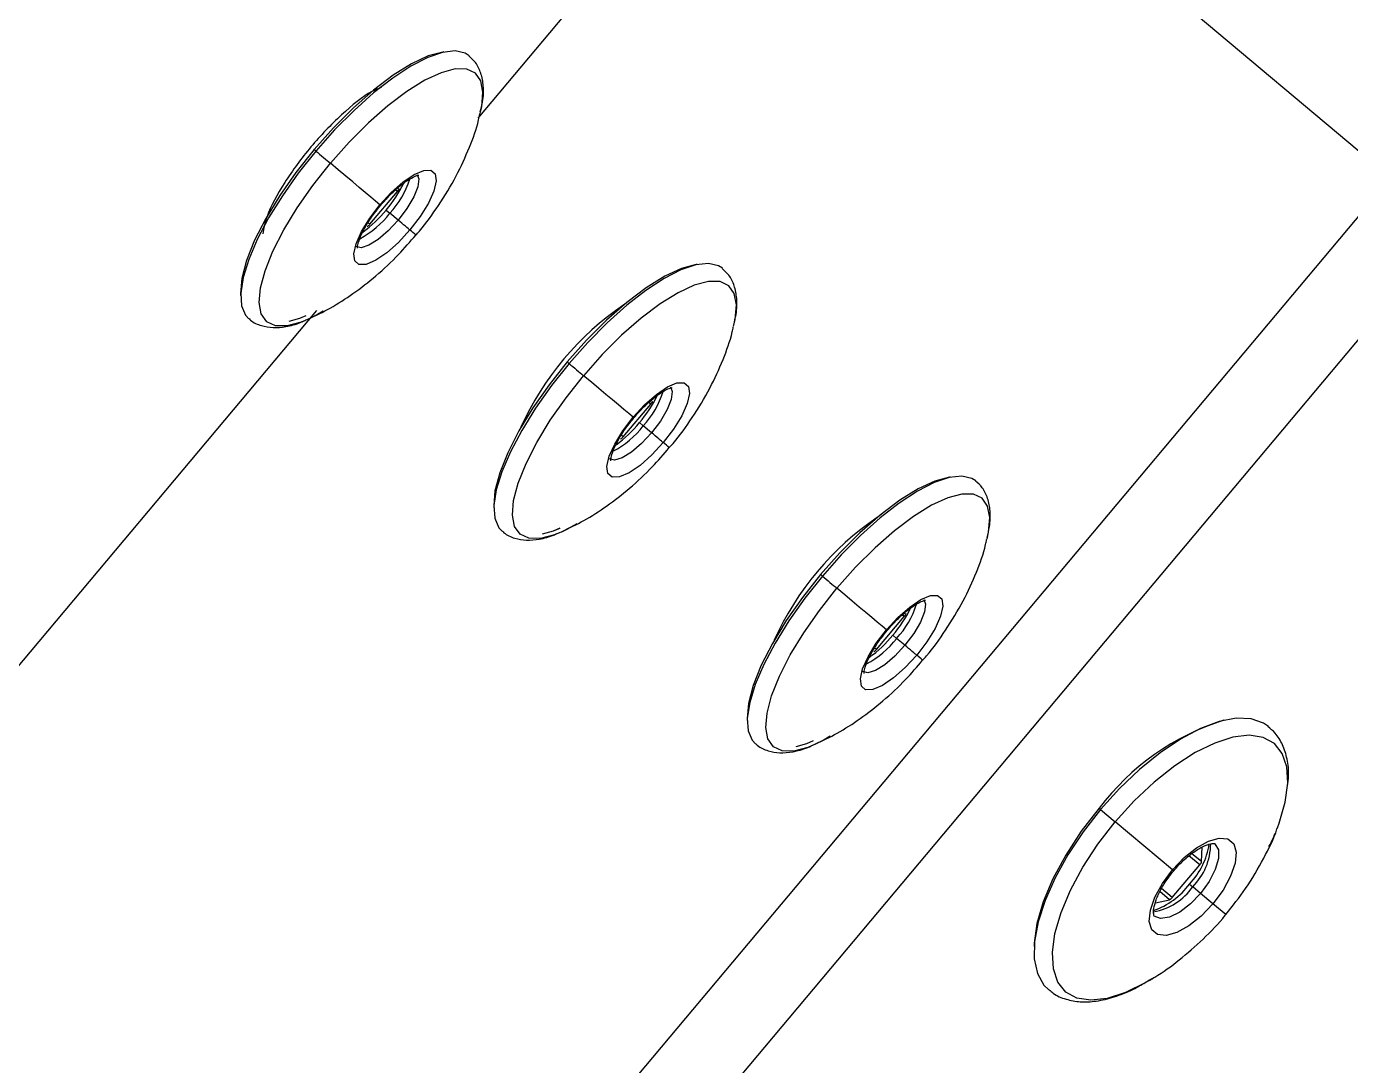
# Model space of a CAD drawing. Extents: x -50 to 28, y -10 to 124.
# Drawn here: x -43.645 to -39.695, y 64.219 to 67.32 of the extents above; entities that cross this region are included whole.
import ezdxf

# ---------------------------------------------------------------- set-up
doc = ezdxf.new("R2010")
doc.units = 0
doc.header["$MEASUREMENT"] = 0
doc.layers.add('GEOMETRY', color=2, linetype='Continuous', lineweight=25)

# ---------------------------------------------------------------- blocks, each defined once
blk = doc.blocks.new('2026 EXCURSION-ENTICE')
at = {"layer": 'GEOMETRY'}
for p, q in [((-30.8155, -11.8808), (-29.7787, -10.6451)), ((-28.0931, -12.0595), (-29.7787, -10.6451)), ((-30.9107, -15.4173), (-28.0931, -12.0595)), ((-31.1392, -12.1977), (-31.057, -12.0998)), ((-31.057, -12.0998), (-31.0627, -12.0951)), ((-31.0906, -12.1551), (-31.0793, -12.1646)), ((-31.0545, -12.1853), (-31.0793, -12.1646)), ((-31.1392, -12.1977), (-31.1447, -12.1931)), ((-27.9128, -12.2108), (-30.6788, -15.5071)), ((-33.1404, -14.6514), (-31.2972, -12.4548)), ((-30.3833, -12.8321), (-30.3011, -12.7341)), ((-30.3011, -12.7341), (-30.307, -12.7292)), ((-30.3346, -12.7895), (-30.3233, -12.7989)), ((-30.2986, -12.8197), (-30.3233, -12.7989)), ((-30.3833, -12.8321), (-30.3891, -12.8272)), ((-29.6273, -13.4664), (-29.5451, -13.3685)), ((-29.5451, -13.3685), (-29.551, -13.3635)), ((-29.5786, -13.4238), (-29.5673, -13.4333)), ((-29.6273, -13.4664), (-29.6331, -13.4616)), ((-29.5426, -13.454), (-29.5673, -13.4333)), ((-28.959, -13.9438), (-28.964, -13.9395)), ((-28.959, -13.9438), (-28.9151, -13.9805)), ((-28.7443, -14.1238), (-28.9151, -13.9805)), ((-28.6582, -14.0994), (-28.6562, -14.0565)), ((-28.6627, -14.1089), (-28.6952, -14.0818)), ((-28.6582, -14.0994), (-28.6866, -14.0757)), ((-28.7449, -14.2068), (-28.6627, -14.1089)), ((-28.7443, -14.1238), (-28.7407, -14.1269)), ((-28.7449, -14.2068), (-28.7771, -14.1796)), ((-28.6936, -14.1664), (-28.6841, -14.1744)), ((-28.6606, -14.1941), (-28.6841, -14.1744)), ((-28.7954, -14.2223), (-28.7535, -14.213)), ((-28.7535, -14.213), (-28.7819, -14.189)), ((-28.6235, -14.2252), (-28.6606, -14.1941)), ((-28.5852, -14.2574), (-28.6235, -14.2252))]:
    blk.add_line(p, q, dxfattribs=at)
at = {"layer": 'GEOMETRY', "flags": 128}
for points in [[(-30.918, -11.6836), (-30.9211, -11.684), (-30.9646, -11.6955), (-31.0147, -11.7188), (-31.0697, -11.753), (-31.1282, -11.7972), (-31.1882, -11.85), (-31.248, -11.9097), (-31.3057, -11.9746)], [(-30.8429, -11.6948), (-30.8544, -11.6874), (-30.8843, -11.6805), (-30.922, -11.6847), (-30.9665, -11.6999), (-31.0166, -11.7256), (-31.071, -11.7612), (-31.128, -11.8057), (-31.1863, -11.8578), (-31.2442, -11.9162), (-31.3001, -11.9793)], [(-30.8096, -11.8673), (-30.8052, -11.8473), (-30.8015, -11.8039), (-30.8079, -11.77), (-30.8243, -11.7467), (-30.8501, -11.7346), (-30.8846, -11.7342), (-30.9267, -11.7454), (-30.9751, -11.7679), (-31.0285, -11.801), (-31.085, -11.8438), (-31.1431, -11.8949), (-31.201, -11.9527), (-31.2569, -12.0156)], [(-31.3057, -11.9746), (-31.3596, -12.0427), (-31.408, -12.112), (-31.4495, -12.1803), (-31.4829, -12.2455), (-31.507, -12.3057), (-31.5212, -12.359), (-31.5251, -12.4039), (-31.5247, -12.4099)], [(-31.3001, -11.9793), (-31.3525, -12.0453), (-31.3999, -12.1125), (-31.4412, -12.1789), (-31.475, -12.2429), (-31.5006, -12.3026), (-31.5173, -12.3564), (-31.5245, -12.4029), (-31.522, -12.4407), (-31.5101, -12.469), (-31.5003, -12.4794)], [(-31.3001, -11.9793), (-31.3017, -11.978), (-31.3031, -11.9768), (-31.3043, -11.9757), (-31.3053, -11.975), (-31.3059, -11.9744), (-31.3061, -11.9742), (-31.3061, -11.9743), (-31.3057, -11.9746)], [(-31.3001, -11.9793), (-31.2946, -11.9839), (-31.2889, -11.9887), (-31.2832, -11.9935), (-31.2775, -11.9983), (-31.2719, -12.0029), (-31.2666, -12.0074), (-31.2615, -12.0116), (-31.2569, -12.0156)], [(-31.3253, -12.4819), (-31.3441, -12.4896), (-31.3862, -12.5008), (-31.4207, -12.5004), (-31.4465, -12.4883), (-31.4629, -12.465), (-31.4693, -12.4311), (-31.4655, -12.3877), (-31.4518, -12.3361), (-31.4284, -12.2778), (-31.3961, -12.2146), (-31.3559, -12.1485), (-31.309, -12.0815), (-31.2569, -12.0156)], [(-31.1091, -12.1395), (-31.122, -12.1287), (-31.1366, -12.1164), (-31.1529, -12.1028), (-31.1708, -12.0878), (-31.1902, -12.0715), (-31.2111, -12.054), (-31.2333, -12.0353), (-31.2569, -12.0156)], [(-31.1091, -12.1395), (-31.075, -12.1025), (-31.0399, -12.0715), (-31.0069, -12.0491), (-30.9785, -12.0371), (-30.9571, -12.0364), (-30.9443, -12.0471), (-30.9413, -12.0683), (-30.9482, -12.0984), (-30.9645, -12.1348), (-30.989, -12.1747), (-31.0195, -12.2147)], [(-30.9983, -12.0487), (-30.9928, -12.0622), (-30.9958, -12.0858), (-31.0081, -12.1162), (-31.0283, -12.1505), (-31.0545, -12.1853)], [(-31.0195, -12.2147), (-31.0536, -12.2518), (-31.0887, -12.2827), (-31.1217, -12.3052), (-31.1501, -12.3172), (-31.1715, -12.3179), (-31.1843, -12.3072), (-31.1873, -12.286), (-31.1804, -12.2559), (-31.1641, -12.2195), (-31.1396, -12.1796), (-31.1091, -12.1395)], [(-31.1091, -12.1395), (-31.1075, -12.1409), (-31.107, -12.1413)], [(-31.0545, -12.1853), (-31.0842, -12.2172), (-31.1145, -12.2431), (-31.1424, -12.2604), (-31.1651, -12.2675), (-31.1805, -12.2636), (-31.1805, -12.2635)], [(-31.0195, -12.2147), (-31.0215, -12.2131), (-31.0245, -12.2105), (-31.0284, -12.2073), (-31.033, -12.2034), (-31.0382, -12.1991), (-31.0436, -12.1945), (-31.0491, -12.1899), (-31.0545, -12.1853)], [(-30.1625, -12.3177), (-30.1654, -12.3181), (-30.209, -12.3296), (-30.2591, -12.3528), (-30.3143, -12.387), (-30.3728, -12.4311), (-30.4328, -12.4838), (-30.4926, -12.5435), (-30.5503, -12.6084)], [(-30.0871, -12.329), (-30.0986, -12.3217), (-30.1285, -12.3147), (-30.1663, -12.3188), (-30.2109, -12.3339), (-30.2611, -12.3596), (-30.3155, -12.3951), (-30.3726, -12.4395), (-30.431, -12.4917), (-30.4889, -12.55), (-30.5448, -12.6131)], [(-30.0537, -12.5027), (-30.0491, -12.4818), (-30.0455, -12.4383), (-30.052, -12.4043), (-30.0684, -12.3809), (-30.0943, -12.3688), (-30.1289, -12.3683), (-30.1711, -12.3794), (-30.2196, -12.4019), (-30.273, -12.435), (-30.3296, -12.4777), (-30.3878, -12.5287), (-30.4457, -12.5865), (-30.5015, -12.6494)], [(-31.3296, -12.4709), (-31.3486, -12.4787), (-31.3809, -12.4882)], [(-31.3297, -12.471), (-31.3486, -12.4787), (-31.3809, -12.4882)], [(-31.278, -12.457), (-31.2956, -12.4671), (-31.3253, -12.4819)], [(-30.5503, -12.6084), (-30.6042, -12.6765), (-30.6527, -12.7458), (-30.6941, -12.8141), (-30.7274, -12.8794), (-30.7515, -12.9396), (-30.7657, -12.993), (-30.7694, -13.0379), (-30.7691, -13.0435)], [(-30.5448, -12.6131), (-30.5972, -12.6791), (-30.6446, -12.7463), (-30.6858, -12.8127), (-30.7196, -12.8767), (-30.7452, -12.9365), (-30.7618, -12.9904), (-30.7689, -13.0369), (-30.7664, -13.0748), (-30.7543, -13.1031), (-30.7445, -13.1136)], [(-30.5448, -12.6131), (-30.5464, -12.6117), (-30.5478, -12.6105), (-30.549, -12.6095), (-30.5499, -12.6088), (-30.5505, -12.6082), (-30.5508, -12.608), (-30.5507, -12.6081), (-30.5503, -12.6084)], [(-30.5448, -12.6131), (-30.5393, -12.6177), (-30.5336, -12.6225), (-30.5279, -12.6273), (-30.5222, -12.632), (-30.5166, -12.6367), (-30.5113, -12.6412), (-30.5062, -12.6454), (-30.5015, -12.6494)], [(-30.5682, -13.1159), (-30.588, -13.124), (-30.6302, -13.1352), (-30.6648, -13.1347), (-30.6907, -13.1225), (-30.7072, -13.0991), (-30.7137, -13.0652), (-30.71, -13.0217), (-30.6963, -12.97), (-30.673, -12.9117), (-30.6408, -12.8485), (-30.6006, -12.7824), (-30.5537, -12.7153), (-30.5015, -12.6494)], [(-30.3535, -12.7736), (-30.3665, -12.7627), (-30.3811, -12.7504), (-30.3974, -12.7367), (-30.4153, -12.7217), (-30.4348, -12.7054), (-30.4557, -12.6878), (-30.478, -12.6691), (-30.5015, -12.6494)], [(-30.3535, -12.7736), (-30.3194, -12.7366), (-30.2843, -12.7056), (-30.2512, -12.6832), (-30.2228, -12.6712), (-30.2013, -12.6705), (-30.1885, -12.6813), (-30.1854, -12.7026), (-30.1923, -12.7327), (-30.2086, -12.7691), (-30.233, -12.809), (-30.2635, -12.8491)], [(-30.2424, -12.6829), (-30.237, -12.6964), (-30.24, -12.7201), (-30.2521, -12.7505), (-30.2723, -12.7849), (-30.2986, -12.8197)], [(-30.2635, -12.8491), (-30.2977, -12.8861), (-30.3327, -12.9171), (-30.3658, -12.9395), (-30.3943, -12.9515), (-30.4158, -12.9521), (-30.4286, -12.9414), (-30.4316, -12.9201), (-30.4248, -12.89), (-30.4084, -12.8535), (-30.384, -12.8136), (-30.3535, -12.7736)], [(-30.3535, -12.7736), (-30.3519, -12.7749), (-30.3514, -12.7754)], [(-30.2986, -12.8197), (-30.3283, -12.8516), (-30.3586, -12.8774), (-30.3865, -12.8947), (-30.4093, -12.9017), (-30.4247, -12.8978), (-30.4248, -12.8978)], [(-30.2635, -12.8491), (-30.2655, -12.8474), (-30.2686, -12.8449), (-30.2725, -12.8416), (-30.2771, -12.8377), (-30.2822, -12.8334), (-30.2877, -12.8288), (-30.2932, -12.8242), (-30.2986, -12.8197)], [(-29.4065, -12.9521), (-29.4094, -12.9524), (-29.453, -12.9639), (-29.5031, -12.9871), (-29.5583, -13.0213), (-29.6168, -13.0654), (-29.6768, -13.1182), (-29.7366, -13.1779), (-29.7943, -13.2428)], [(-29.3311, -12.9634), (-29.3426, -12.956), (-29.3725, -12.949), (-29.4103, -12.9532), (-29.4549, -12.9683), (-29.5051, -12.9939), (-29.5595, -13.0295), (-29.6166, -13.0739), (-29.675, -13.126), (-29.7329, -13.1844), (-29.7888, -13.2475)], [(-29.2977, -13.1371), (-29.2931, -13.1161), (-29.2895, -13.0727), (-29.296, -13.0387), (-29.3124, -13.0153), (-29.3383, -13.0031), (-29.3729, -13.0026), (-29.4151, -13.0138), (-29.4636, -13.0362), (-29.517, -13.0693), (-29.5736, -13.112), (-29.6318, -13.1631), (-29.6897, -13.2209), (-29.7455, -13.2837)], [(-30.5726, -13.1049), (-30.5926, -13.1131), (-30.6245, -13.1225)], [(-30.5727, -13.105), (-30.5926, -13.1131), (-30.6245, -13.1225)], [(-30.5212, -13.0911), (-30.5395, -13.1016), (-30.5682, -13.1159)], [(-29.7943, -13.2428), (-29.8482, -13.3109), (-29.8967, -13.3802), (-29.9382, -13.4485), (-29.9714, -13.5137), (-29.9955, -13.574), (-30.0097, -13.6274), (-30.0134, -13.6723), (-30.0131, -13.6779)], [(-29.7888, -13.2475), (-29.8412, -13.3135), (-29.8886, -13.3806), (-29.9298, -13.4471), (-29.9636, -13.5111), (-29.9892, -13.5708), (-30.0058, -13.6247), (-30.0129, -13.6713), (-30.0104, -13.7092), (-29.9983, -13.7375), (-29.9885, -13.748)], [(-29.7888, -13.2475), (-29.7904, -13.2461), (-29.7918, -13.2449), (-29.793, -13.2439), (-29.7939, -13.2431), (-29.7946, -13.2426), (-29.7948, -13.2424), (-29.7948, -13.2424), (-29.7943, -13.2428)], [(-29.7888, -13.2475), (-29.7833, -13.2521), (-29.7776, -13.2568), (-29.7719, -13.2616), (-29.7662, -13.2664), (-29.7606, -13.2711), (-29.7553, -13.2756), (-29.7502, -13.2798), (-29.7455, -13.2837)], [(-29.8122, -13.7503), (-29.832, -13.7584), (-29.8742, -13.7695), (-29.9088, -13.769), (-29.9347, -13.7569), (-29.9512, -13.7335), (-29.9577, -13.6995), (-29.954, -13.656), (-29.9403, -13.6043), (-29.917, -13.546), (-29.8848, -13.4828), (-29.8446, -13.4167), (-29.7977, -13.3497), (-29.7455, -13.2837)], [(-29.5975, -13.4079), (-29.6105, -13.3971), (-29.6251, -13.3848), (-29.6414, -13.3711), (-29.6593, -13.3561), (-29.6788, -13.3397), (-29.6997, -13.3222), (-29.722, -13.3035), (-29.7455, -13.2837)], [(-29.5975, -13.4079), (-29.5634, -13.3709), (-29.5283, -13.34), (-29.4952, -13.3176), (-29.4668, -13.3056), (-29.4453, -13.3049), (-29.4325, -13.3157), (-29.4294, -13.3369), (-29.4363, -13.367), (-29.4526, -13.4035), (-29.477, -13.4434), (-29.5075, -13.4835)], [(-29.4864, -13.3173), (-29.481, -13.3308), (-29.484, -13.3544), (-29.4961, -13.3849), (-29.5164, -13.4192), (-29.5426, -13.454)], [(-29.5075, -13.4835), (-29.5417, -13.5205), (-29.5767, -13.5514), (-29.6098, -13.5738), (-29.6383, -13.5858), (-29.6598, -13.5865), (-29.6726, -13.5757), (-29.6756, -13.5545), (-29.6688, -13.5244), (-29.6525, -13.4879), (-29.6281, -13.448), (-29.5975, -13.4079)], [(-29.5975, -13.4079), (-29.5959, -13.4093), (-29.5954, -13.4097)], [(-29.5426, -13.454), (-29.5723, -13.4859), (-29.6026, -13.5118), (-29.6305, -13.5291), (-29.6533, -13.5361), (-29.6687, -13.5322), (-29.6688, -13.5321)], [(-29.5075, -13.4835), (-29.5095, -13.4818), (-29.5126, -13.4792), (-29.5165, -13.476), (-29.5211, -13.4721), (-29.5262, -13.4678), (-29.5317, -13.4632), (-29.5372, -13.4585), (-29.5426, -13.454)], [(-29.4891, -13.4989), (-29.4893, -13.4988), (-29.491, -13.4973), (-29.4946, -13.4943), (-29.5001, -13.4897), (-29.5075, -13.4835)], [(-28.4581, -13.6959), (-28.4723, -13.6863), (-28.5094, -13.6733), (-28.5541, -13.6716), (-28.6051, -13.6813), (-28.6611, -13.7022), (-28.7204, -13.7336), (-28.7815, -13.7747), (-28.8428, -13.8243), (-28.9024, -13.8812), (-28.959, -13.9438)], [(-29.8167, -13.7393), (-29.8366, -13.7475), (-29.8685, -13.7568)], [(-29.8166, -13.7393), (-29.8366, -13.7475), (-29.8685, -13.7568)], [(-29.7652, -13.7254), (-29.7835, -13.7359), (-29.8122, -13.7503)], [(-28.4313, -13.9988), (-28.426, -13.9848), (-28.4079, -13.9221), (-28.4001, -13.8654), (-28.4031, -13.8164), (-28.4166, -13.7766), (-28.4403, -13.7471), (-28.4735, -13.7289), (-28.5151, -13.7225), (-28.5638, -13.7281), (-28.6183, -13.7455), (-28.6768, -13.7743), (-28.7376, -13.8135), (-28.7989, -13.862), (-28.8586, -13.9182), (-28.9151, -13.9805)], [(-28.9631, -13.9403), (-29.0163, -14.009), (-29.0628, -14.0799), (-29.1011, -14.1508), (-29.1301, -14.2197), (-29.1489, -14.2844), (-29.1569, -14.343), (-29.1571, -14.3522)], [(-28.959, -13.9438), (-29.0107, -14.0103), (-29.0564, -14.0789), (-29.0947, -14.1479), (-29.1245, -14.2152), (-29.1451, -14.2791), (-29.156, -14.3378), (-29.1567, -14.3897), (-29.1473, -14.4334), (-29.128, -14.4677), (-29.1136, -14.4821)], [(-28.8127, -14.4536), (-28.826, -14.4615), (-28.8846, -14.4902), (-28.939, -14.5077), (-28.9878, -14.5133), (-29.0294, -14.5069), (-29.0626, -14.4887), (-29.0863, -14.4592), (-29.0998, -14.4193), (-29.1028, -14.3703), (-29.095, -14.3136), (-29.0768, -14.251), (-29.0488, -14.1843), (-29.0117, -14.1156), (-28.9667, -14.047), (-28.9151, -13.9805)], [(-28.7443, -14.1238), (-28.7096, -14.0874), (-28.6727, -14.0579), (-28.6367, -14.0379), (-28.6046, -14.029), (-28.5789, -14.0319), (-28.5617, -14.0463), (-28.5544, -14.0711), (-28.5576, -14.1043), (-28.5711, -14.1432), (-28.5936, -14.1846), (-28.6235, -14.2252)], [(-28.6175, -14.0463), (-28.6074, -14.0638), (-28.607, -14.0903), (-28.6165, -14.123), (-28.6349, -14.1588), (-28.6606, -14.1941)], [(-28.6235, -14.2252), (-28.6583, -14.2617), (-28.6952, -14.2911), (-28.7311, -14.3111), (-28.7633, -14.32), (-28.789, -14.3172), (-28.8062, -14.3027), (-28.8135, -14.2779), (-28.8103, -14.2447), (-28.7968, -14.2059), (-28.7742, -14.1644), (-28.7443, -14.1238)], [(-28.6606, -14.1941), (-28.6909, -14.2255), (-28.7229, -14.2499), (-28.7535, -14.265), (-28.7797, -14.2691), (-28.7988, -14.2621), (-28.799, -14.2619)]]:
    blk.add_lwpolyline(points, dxfattribs=at)
at = {"layer": 'GEOMETRY'}
for centre, radius, start, end in [((-31.3702, -11.9129), 0.3699, 319.1001, 333.9339), ((-31.2771, -11.9812), 0.2698, 317.1676, 342.3706), ((-31.2941, -12.0019), 0.2694, 297.5872, 322.8552), ((-31.3778, -11.9218), 0.37, 306.0957, 320.91), ((-47.6513, -32.0443), 25.881, 49.95949, 50.0121), ((-29.8892, -13.1633), 0.8764, 124.1663, 155.7545), ((-30.6122, -12.5488), 0.3674, 319.0743, 334.1487), ((-30.5198, -12.6165), 0.2681, 317.1284, 342.5794), ((-30.5368, -12.6373), 0.2678, 297.3671, 322.8814), ((-30.6199, -12.5578), 0.3675, 305.8659, 320.9233), ((-62.6227, -51.417), 50.3448, 49.9754, 50.00273), ((-29.1337, -13.7972), 0.8757, 124.1583, 155.8417), ((-29.8562, -13.1832), 0.3674, 319.0745, 334.1487), ((-29.7638, -13.2509), 0.2681, 317.1286, 342.5795), ((-29.8639, -13.1922), 0.3675, 305.866, 320.9236), ((-29.7808, -13.2717), 0.2678, 297.3672, 322.8816), ((-28.3705, -14.3848), 0.7407, 107.3222, 143.1241), ((-28.8561, -14.0119), 0.2242, 316.4501, 351.0492), ((-28.8126, -14.0451), 0.1823, 314.8374, 359.5195), ((-28.8739, -14.0332), 0.2242, 288.9518, 323.5498), ((-28.8337, -14.0702), 0.1823, 280.493, 325.1601)]:
    blk.add_arc(centre, radius, start, end, dxfattribs=at)
for points, knots in [([(36.6428, -38.9849), (36.6428, -38.9538), (36.6428, -38.9209), (36.6428, -38.8518), (36.6428, -38.8157), (36.6428, -38.7044), (36.6428, -38.6259), (36.6429, -38.4716), (36.6429, -38.3959), (36.6429, -38.2918), (36.6429, -38.2586), (36.6429, -38.196), (36.6429, -38.1665), (36.643, -38.1112), (36.643, -38.0854), (36.643, -38.0366), (36.643, -38.0136), (36.643, -37.9686), (36.643, -37.9463), (36.643, -37.9016), (36.643, -37.8792), (36.643, -37.7674), (36.6431, -37.6779), (36.6431, -37.2302), (36.643, -36.8711), (36.6425, -36.1483), (36.642, -35.7846), (36.6407, -35.0531), (36.6397, -34.6853), (36.6362, -33.5784), (36.6327, -32.8363), (36.6258, -31.7329), (36.6232, -31.3667), (36.6174, -30.6389), (36.6143, -30.2773), (36.6073, -29.5579), (36.6036, -29.2001), (36.5954, -28.4845), (36.5909, -28.1267), (36.5766, -27.0538), (36.5657, -26.3392), (36.5282, -24.1982), (36.497, -22.7741), (36.4381, -20.634), (36.4164, -19.92), (36.3801, -18.8478), (36.3674, -18.4902), (36.3408, -17.775), (36.3267, -17.4174), (36.2972, -16.7019), (36.2818, -16.3439), (36.2492, -15.6276), (36.2321, -15.2693), (36.1961, -14.5528), (36.1772, -14.1946), (36.1373, -13.4788), (36.1163, -13.1213), (36.0491, -12.0493), (35.9987, -11.335), (35.8805, -9.9073), (35.8128, -9.1939), (35.7232, -8.3929), (35.713, -8.3039), (35.6975, -8.1705), (35.6923, -8.1261), (35.6818, -8.0371), (35.6765, -7.9925), (35.665, -7.9028), (35.6586, -7.8577), (35.6448, -7.7684), (35.6373, -7.7241), (35.6214, -7.6359), (35.6129, -7.5919), (35.5946, -7.5036), (35.5849, -7.4593), (35.4923, -7.0621), (35.374, -6.7174), (35.0708, -6.0592), (34.8858, -5.7456), (34.4563, -5.1619), (34.2117, -4.8918), (33.673, -4.4064), (33.379, -4.1911), (32.7534, -3.8241), (32.4219, -3.6725), (31.9069, -3.4974), (31.7324, -3.4478), (31.4674, -3.3867), (31.3785, -3.3686), (31.2447, -3.3449), (31.1999, -3.3375), (31.1102, -3.3239), (31.0652, -3.3177), (30.9981, -3.3092), (30.9757, -3.3065), (30.9311, -3.3012), (30.9089, -3.2986), (30.8644, -3.2933), (30.842, -3.2907), (30.7963, -3.2853), (30.7731, -3.2826), (30.702, -3.2744), (30.6528, -3.2687), (30.5544, -3.2576), (30.5054, -3.2521), (30.4346, -3.2442), (30.4114, -3.2416), (30.3659, -3.2366), (30.3436, -3.2342), (30.2768, -3.2269), (30.2323, -3.2221), (30.0987, -3.2078), (30.0097, -3.1985), (29.208, -3.1159), (28.4943, -3.0535), (27.0663, -2.9444), (26.3519, -2.8976), (25.4585, -2.8452), (25.2798, -2.835), (24.9224, -2.8152), (24.7437, -2.8055), (24.2082, -2.7773), (23.8523, -2.7596), (23.1438, -2.7258), (22.7911, -2.7098), (22.0879, -2.6794), (21.7373, -2.665), (21.0356, -2.6375), (20.6844, -2.6244), (19.9793, -2.5993), (19.6253, -2.5873), (18.9141, -2.5644), (18.5568, -2.5535), (17.8413, -2.5327), (17.4836, -2.5228), (16.41, -2.4947), (15.6939, -2.4779), (14.2607, -2.4478), (13.5436, -2.4345), (12.1094, -2.4109), (11.3923, -2.4007), (9.9589, -2.3829), (9.2426, -2.3754), (8.1688, -2.366), (7.8109, -2.3632), (7.2742, -2.3594), (7.0952, -2.3582), (6.734, -2.3559), (6.5517, -2.3549), (6.1823, -2.3529), (5.9953, -2.3519), (5.6165, -2.3502), (5.4248, -2.3494), (4.8447, -2.3471), (4.4512, -2.3459), (3.8632, -2.3443), (3.6676, -2.3438), (3.2794, -2.343), (3.0868, -2.3426), (2.7059, -2.3419), (2.5177, -2.3416), (2.1461, -2.3411), (1.9627, -2.3408), (1.5999, -2.3404), (1.4204, -2.3403), (1.0624, -2.34), (0.8835, -2.3399), (0.3468, -2.3397), (-0.0111, -2.3396), (-1.0845, -2.3399), (-1.8002, -2.3405), (-3.2315, -2.3427), (-3.9472, -2.3443), (-5.3786, -2.3489), (-6.0943, -2.352), (-7.5257, -2.3608), (-8.2412, -2.3663), (-9.6738, -2.3799), (-10.391, -2.3879), (-11.827, -2.4068), (-12.5458, -2.4177), (-13.983, -2.4426), (-14.7013, -2.4566), (-16.1362, -2.4882), (-16.8526, -2.5057), (-17.7473, -2.5302), (-17.9261, -2.5352), (-18.2839, -2.5455), (-18.4628, -2.5508), (-18.999, -2.5671), (-19.3554, -2.5785), (-20.0636, -2.6022), (-20.4155, -2.6146), (-21.1159, -2.6406), (-21.4645, -2.6541), (-22.1614, -2.6825), (-22.5098, -2.6974), (-23.2094, -2.7289), (-23.5607, -2.7454), (-24.2677, -2.7804), (-24.6234, -2.7989), (-25.1589, -2.8282), (-25.3376, -2.8382), (-25.695, -2.8589), (-25.8737, -2.8696), (-26.4099, -2.9025), (-26.7676, -2.9259), (-27.4834, -2.9761), (-27.8414, -3.0029), (-28.5569, -3.0608), (-28.9143, -3.0919), (-29.4497, -3.1421), (-29.6281, -3.1595), (-29.8954, -3.1866), (-29.9845, -3.1958), (-30.1181, -3.2099), (-30.1626, -3.2146), (-30.2294, -3.2218), (-30.2518, -3.2242), (-30.2974, -3.2291), (-30.3205, -3.2317), (-30.3913, -3.2394), (-30.4403, -3.2448), (-30.5396, -3.2559), (-30.5898, -3.2616), (-30.6878, -3.2727), (-30.7354, -3.2782), (-30.8272, -3.2889), (-30.8713, -3.2941), (-30.938, -3.302), (-30.9602, -3.3046), (-31.0049, -3.3101), (-31.0274, -3.3129), (-31.0947, -3.3217), (-31.1396, -3.3282), (-31.274, -3.3493), (-31.3632, -3.3657), (-31.8068, -3.4586), (-32.154, -3.5691), (-32.8192, -3.8576), (-33.1371, -4.0356), (-33.7306, -4.4522), (-34.0061, -4.6908), (-34.5034, -5.2184), (-34.7251, -5.5074), (-35.1057, -6.1243), (-35.2647, -6.4521), (-35.4513, -6.9629), (-35.5048, -7.1361), (-35.5721, -7.4008), (-35.5923, -7.4898), (-35.6191, -7.6236), (-35.6274, -7.6682), (-35.6391, -7.7352), (-35.6429, -7.7576), (-35.6501, -7.8023), (-35.6536, -7.8248), (-35.6601, -7.8689), (-35.6632, -7.8904), (-35.669, -7.9335), (-35.6718, -7.9552), (-35.6773, -7.9995), (-35.68, -8.022), (-35.6853, -8.0666), (-35.6879, -8.0888), (-35.701, -8.1998), (-35.7113, -8.2888), (-35.7416, -8.5557), (-35.7611, -8.7338), (-35.8548, -9.6244), (-35.9185, -10.3381), (-36.0299, -11.7663), (-36.0776, -12.4807), (-36.163, -13.9102), (-36.2007, -14.6252), (-36.2697, -16.0552), (-36.3009, -16.7704), (-36.3576, -18.2009), (-36.3831, -18.9162), (-36.4295, -20.3451), (-36.4503, -21.0586), (-36.488, -22.4845), (-36.5049, -23.1969), (-36.5351, -24.6223), (-36.5485, -25.3353), (-36.5723, -26.7631), (-36.5827, -27.478), (-36.5939, -28.3724), (-36.5961, -28.5513), (-36.6003, -28.9091), (-36.6023, -29.088), (-36.608, -29.6253), (-36.6116, -29.9845), (-36.618, -30.7077), (-36.621, -31.0717), (-36.6263, -31.8041), (-36.6286, -32.1726), (-36.6349, -33.2816), (-36.6379, -34.0258), (-36.6409, -35.1326), (-36.6416, -35.4999), (-36.6426, -36.2298), (-36.6429, -36.5923), (-36.6431, -37.3131), (-36.6431, -37.6713), (-36.643, -38.0739), (-36.643, -38.1187), (-36.643, -38.2079), (-36.6429, -38.2521), (-36.6429, -38.3384), (-36.6429, -38.3806), (-36.6429, -38.4626), (-36.6429, -38.5024), (-36.6428, -38.6188), (-36.6428, -38.6921), (-36.6428, -38.8373), (-36.6428, -38.9094), (-36.6428, -38.9849)], [0, 0, 0, 0, 0.000488, 0.000488, 0.000977, 0.000977, 0.001953, 0.001953, 0.00293, 0.00293, 0.003418, 0.003418, 0.003906, 0.003906, 0.004395, 0.004395, 0.004883, 0.004883, 0.005371, 0.005371, 0.005859, 0.005859, 0.007813, 0.007813, 0.015625, 0.015625, 0.023438, 0.023438, 0.03125, 0.03125, 0.046875, 0.046875, 0.054688, 0.054688, 0.0625, 0.0625, 0.070313, 0.070313, 0.078125, 0.078125, 0.09375, 0.09375, 0.125, 0.125, 0.140625, 0.140625, 0.148438, 0.148438, 0.15625, 0.15625, 0.164063, 0.164063, 0.171875, 0.171875, 0.179688, 0.179688, 0.1875, 0.1875, 0.203125, 0.203125, 0.21875, 0.21875, 0.220703, 0.220703, 0.22168, 0.22168, 0.222656, 0.222656, 0.223633, 0.223633, 0.224609, 0.224609, 0.225586, 0.225586, 0.226563, 0.226563, 0.234375, 0.234375, 0.242188, 0.242188, 0.25, 0.25, 0.257813, 0.257813, 0.265625, 0.265625, 0.269531, 0.269531, 0.271484, 0.271484, 0.272461, 0.272461, 0.273438, 0.273438, 0.273926, 0.273926, 0.274414, 0.274414, 0.274902, 0.274902, 0.275391, 0.275391, 0.276367, 0.276367, 0.277344, 0.277344, 0.277832, 0.277832, 0.27832, 0.27832, 0.279297, 0.279297, 0.28125, 0.28125, 0.296875, 0.296875, 0.3125, 0.3125, 0.316406, 0.316406, 0.320313, 0.320313, 0.328125, 0.328125, 0.335938, 0.335938, 0.34375, 0.34375, 0.351563, 0.351563, 0.359375, 0.359375, 0.367188, 0.367188, 0.375, 0.375, 0.390625, 0.390625, 0.40625, 0.40625, 0.421875, 0.421875, 0.4375, 0.4375, 0.445313, 0.445313, 0.449219, 0.449219, 0.453125, 0.453125, 0.457031, 0.457031, 0.460938, 0.460938, 0.46875, 0.46875, 0.472656, 0.472656, 0.476563, 0.476563, 0.480469, 0.480469, 0.484375, 0.484375, 0.488281, 0.488281, 0.492188, 0.492188, 0.5, 0.5, 0.515625, 0.515625, 0.53125, 0.53125, 0.546875, 0.546875, 0.5625, 0.5625, 0.578125, 0.578125, 0.59375, 0.59375, 0.609375, 0.609375, 0.625, 0.625, 0.628906, 0.628906, 0.632813, 0.632813, 0.640625, 0.640625, 0.648438, 0.648438, 0.65625, 0.65625, 0.664063, 0.664063, 0.671875, 0.671875, 0.679688, 0.679688, 0.683594, 0.683594, 0.6875, 0.6875, 0.695313, 0.695313, 0.703125, 0.703125, 0.710938, 0.710938, 0.714844, 0.714844, 0.716797, 0.716797, 0.717773, 0.717773, 0.718262, 0.718262, 0.71875, 0.71875, 0.719727, 0.719727, 0.720703, 0.720703, 0.72168, 0.72168, 0.722656, 0.722656, 0.723145, 0.723145, 0.723633, 0.723633, 0.724609, 0.724609, 0.726563, 0.726563, 0.734375, 0.734375, 0.742188, 0.742188, 0.75, 0.75, 0.757813, 0.757813, 0.765625, 0.765625, 0.769531, 0.769531, 0.771484, 0.771484, 0.772461, 0.772461, 0.772949, 0.772949, 0.773438, 0.773438, 0.773926, 0.773926, 0.774414, 0.774414, 0.774902, 0.774902, 0.775391, 0.775391, 0.777344, 0.777344, 0.78125, 0.78125, 0.796875, 0.796875, 0.8125, 0.8125, 0.828125, 0.828125, 0.84375, 0.84375, 0.859375, 0.859375, 0.875, 0.875, 0.890625, 0.890625, 0.90625, 0.90625, 0.921875, 0.921875, 0.925781, 0.925781, 0.929688, 0.929688, 0.9375, 0.9375, 0.945313, 0.945313, 0.953125, 0.953125, 0.96875, 0.96875, 0.976563, 0.976563, 0.984375, 0.984375, 0.992188, 0.992188, 0.993164, 0.993164, 0.994141, 0.994141, 0.995117, 0.995117, 0.996094, 0.996094, 0.998047, 0.998047, 1, 1, 1, 1]), ([(-36.1408, -14.6533), (-36.1199, -14.2482), (-36.0979, -13.8431), (-36.0508, -13.0332), (-36.0257, -12.6284), (-35.9444, -11.4143), (-35.882, -10.6052), (-35.7694, -9.3933), (-35.7287, -8.9896), (-35.6731, -8.4856), (-35.6617, -8.3848), (-35.6443, -8.2337), (-35.6384, -8.1833), (-35.6296, -8.1079), (-35.6266, -8.0827), (-35.6206, -8.0323), (-35.6176, -8.0069), (-35.6114, -7.9571), (-35.6082, -7.933), (-35.6016, -7.8847), (-35.5981, -7.8604), (-35.5905, -7.8104), (-35.5864, -7.7853), (-35.5781, -7.7351), (-35.5737, -7.7101), (-35.551, -7.585), (-35.5298, -7.485), (-35.4818, -7.2865), (-35.4549, -7.1882), (-35.3958, -6.9937), (-35.3635, -6.8974), (-35.2583, -6.6114), (-35.1772, -6.4247), (-34.9028, -5.8807), (-34.678, -5.5393), (-34.2867, -5.0721), (-34.1473, -4.9239), (-33.8524, -4.6444), (-33.6969, -4.5131), (-33.2093, -4.1474), (-32.8561, -3.9412), (-32.298, -3.6962), (-32.1073, -3.6252), (-31.719, -3.5056), (-31.5213, -3.457), (-31.2716, -3.4105), (-31.2216, -3.4019), (-31.1211, -3.3862), (-31.0709, -3.3791), (-30.9701, -3.3663), (-30.9198, -3.3604), (-30.8442, -3.3515), (-30.819, -3.3486), (-30.7676, -3.3425), (-30.7414, -3.3395), (-30.6611, -3.3302), (-30.6051, -3.3239), (-30.4924, -3.3112), (-30.4357, -3.3048), (-30.3539, -3.2958), (-30.3271, -3.2929), (-30.2746, -3.2872), (-30.249, -3.2844), (-30.1982, -3.2789), (-30.1731, -3.2763), (-30.1227, -3.2709), (-30.0975, -3.2682), (-29.6688, -3.2231), (-29.2648, -3.1842), (-28.4554, -3.1124), (-28.0501, -3.0795), (-27.2392, -3.0185), (-26.8337, -2.9906), (-26.0233, -2.9384), (-25.6184, -2.9143), (-25.2135, -2.8916)], [0, 0, 0, 0, 0.0625, 0.0625, 0.125, 0.125, 0.25, 0.25, 0.3125, 0.3125, 0.328125, 0.328125, 0.335937, 0.335937, 0.339844, 0.339844, 0.34375, 0.34375, 0.347656, 0.347656, 0.351562, 0.351562, 0.355469, 0.355469, 0.359375, 0.359375, 0.375, 0.375, 0.390625, 0.390625, 0.40625, 0.40625, 0.4375, 0.4375, 0.5, 0.5, 0.53125, 0.53125, 0.5625, 0.5625, 0.625, 0.625, 0.65625, 0.65625, 0.6875, 0.6875, 0.695313, 0.695313, 0.703125, 0.703125, 0.710938, 0.710938, 0.714844, 0.714844, 0.71875, 0.71875, 0.726563, 0.726563, 0.734375, 0.734375, 0.738281, 0.738281, 0.742188, 0.742188, 0.746094, 0.746094, 0.75, 0.75, 0.8125, 0.8125, 0.875, 0.875, 0.9375, 0.9375, 1, 1, 1, 1]), ([(-30.8095, -11.8624), (-30.8069, -11.8522), (-30.8001, -11.825), (-30.7991, -11.7869), (-30.806, -11.7478), (-30.8207, -11.7161), (-30.8367, -11.7016), (-30.8437, -11.6952)], [0, 0, 0, 0, 0.1563284, 0.4175434, 0.6416725, 0.8426276, 1, 1, 1, 1]), ([(-31.1056, -11.7895), (-31.1147, -11.793), (-31.1483, -11.8063), (-31.2244, -11.8687), (-31.3171, -11.9646), (-31.3962, -12.0733), (-31.448, -12.1678), (-31.4557, -12.21), (-31.4588, -12.2266)], [0, 0, 0, 0, 0.0732169, 0.272414, 0.4716067, 0.6708788, 0.8703164, 1, 1, 1, 1]), ([(-31.0018, -12.2298), (-30.9982, -12.2258), (-30.9734, -12.1982), (-30.9319, -12.1395), (-30.881, -12.0565), (-30.8421, -11.9708), (-30.819, -11.9086), (-30.8119, -11.8744), (-30.8107, -11.8686)], [0, 0, 0, 0, 0.038399, 0.267663, 0.515886, 0.745921, 0.956685, 1, 1, 1, 1]), ([(-31.107, -12.1413), (-31.102, -12.1355), (-31.0876, -12.1188), (-31.0622, -12.0937), (-31.0332, -12.0703), (-31.0101, -12.0562), (-30.9947, -12.051), (-30.9936, -12.0511), (-30.9931, -12.0511)], [0, 0, 0, 0, 0.107004, 0.312135, 0.515147, 0.712023, 0.873885, 1, 1, 1, 1]), ([(-31.176, -12.2694), (-31.1762, -12.2687), (-31.1765, -12.2672), (-31.1738, -12.2512), (-31.1646, -12.2278), (-31.1484, -12.1976), (-31.1282, -12.1675), (-31.1131, -12.1489), (-31.107, -12.1413)], [0, 0, 0, 0, 0.135468, 0.295859, 0.471459, 0.662501, 0.862732, 1, 1, 1, 1]), ([(-31.3238, -12.4811), (-31.3013, -12.4703), (-31.2547, -12.448), (-31.1871, -12.4044), (-31.119, -12.3513), (-31.056, -12.2928), (-31.0187, -12.2494), (-31.0018, -12.2298)], [0, 0, 0, 0, 0.182015, 0.377809, 0.588386, 0.813472, 1, 1, 1, 1]), ([(-30.0535, -12.4975), (-30.0509, -12.487), (-30.044, -12.4596), (-30.043, -12.4212), (-30.0501, -12.3821), (-30.0648, -12.3503), (-30.0808, -12.3358), (-30.0879, -12.3295)], [0, 0, 0, 0, 0.159062, 0.419212, 0.642754, 0.843323, 1, 1, 1, 1]), ([(-31.4995, -12.479), (-31.498, -12.4806), (-31.4882, -12.491), (-31.4627, -12.5012), (-31.4271, -12.5075), (-31.3877, -12.5034), (-31.3555, -12.4954), (-31.3347, -12.4854), (-31.3297, -12.4829)], [0, 0, 0, 0, 0.03668, 0.240956, 0.443644, 0.664378, 0.918525, 1, 1, 1, 1]), ([(-30.2457, -12.8642), (-30.2419, -12.86), (-30.2167, -12.832), (-30.175, -12.7728), (-30.1241, -12.6897), (-30.0854, -12.6039), (-30.0627, -12.5425), (-30.0558, -12.5092), (-30.0548, -12.5042)], [0, 0, 0, 0, 0.0414435, 0.271771, 0.5212945, 0.7516701, 0.9630752, 1, 1, 1, 1]), ([(-30.3514, -12.7754), (-30.3464, -12.7696), (-30.332, -12.7528), (-30.3066, -12.7278), (-30.2775, -12.7044), (-30.2545, -12.6903), (-30.239, -12.6852), (-30.2379, -12.6852), (-30.2374, -12.6853)], [0, 0, 0, 0, 0.106935, 0.311939, 0.514821, 0.711568, 0.873445, 1, 1, 1, 1]), ([(-30.4203, -12.9036), (-30.4205, -12.9028), (-30.4208, -12.9012), (-30.418, -12.885), (-30.4087, -12.8614), (-30.3924, -12.8311), (-30.3723, -12.8012), (-30.3574, -12.7827), (-30.3514, -12.7754)], [0, 0, 0, 0, 0.138354, 0.299093, 0.474978, 0.666138, 0.866371, 1, 1, 1, 1]), ([(-30.5666, -13.115), (-30.5443, -13.1043), (-30.4978, -13.0819), (-30.4303, -13.0383), (-30.3621, -12.9851), (-30.2993, -12.9267), (-30.2623, -12.8836), (-30.2457, -12.8642)], [0, 0, 0, 0, 0.181566, 0.378284, 0.589838, 0.815692, 1, 1, 1, 1]), ([(-29.2975, -13.1318), (-29.2949, -13.1214), (-29.288, -13.0939), (-29.287, -13.0556), (-29.2941, -13.0165), (-29.3088, -12.9847), (-29.3248, -12.9702), (-29.3319, -12.9638)], [0, 0, 0, 0, 0.1590781, 0.4192276, 0.6427683, 0.8433372, 1, 1, 1, 1]), ([(-30.7437, -13.1132), (-30.7422, -13.1148), (-30.7323, -13.1252), (-30.7067, -13.1354), (-30.6711, -13.1418), (-30.6316, -13.1378), (-30.5992, -13.1297), (-30.5783, -13.1196), (-30.5731, -13.1171)], [0, 0, 0, 0, 0.037059, 0.241025, 0.443467, 0.663875, 0.917388, 1, 1, 1, 1]), ([(-29.4897, -13.4986), (-29.4859, -13.4943), (-29.4607, -13.4663), (-29.419, -13.4072), (-29.3681, -13.3241), (-29.3294, -13.2382), (-29.3067, -13.1768), (-29.2998, -13.1435), (-29.2988, -13.1386)], [0, 0, 0, 0, 0.041445, 0.271777, 0.521305, 0.751682, 0.96309, 1, 1, 1, 1]), ([(-29.5954, -13.4097), (-29.5904, -13.404), (-29.576, -13.3872), (-29.5506, -13.3621), (-29.5215, -13.3388), (-29.4985, -13.3247), (-29.483, -13.3195), (-29.4819, -13.3196), (-29.4814, -13.3196)], [0, 0, 0, 0, 0.106934, 0.311936, 0.514816, 0.711562, 0.873438, 1, 1, 1, 1]), ([(-29.6643, -13.5379), (-29.6645, -13.5372), (-29.6648, -13.5355), (-29.662, -13.5193), (-29.6527, -13.4957), (-29.6364, -13.4654), (-29.6163, -13.4355), (-29.6014, -13.4171), (-29.5954, -13.4097)], [0, 0, 0, 0, 0.1383433, 0.2990839, 0.4749688, 0.6661305, 0.8663648, 1, 1, 1, 1]), ([(-29.8106, -13.7494), (-29.7883, -13.7387), (-29.7418, -13.7163), (-29.6743, -13.6727), (-29.6061, -13.6194), (-29.5433, -13.5611), (-29.5063, -13.518), (-29.4897, -13.4986)], [0, 0, 0, 0, 0.181577, 0.378292, 0.589844, 0.815696, 1, 1, 1, 1]), ([(-28.401, -13.8745), (-28.3997, -13.8641), (-28.3962, -13.8356), (-28.4008, -13.7941), (-28.4142, -13.7512), (-28.4338, -13.7174), (-28.4522, -13.7026), (-28.4597, -13.6965)], [0, 0, 0, 0, 0.143783, 0.394184, 0.627006, 0.846332, 1, 1, 1, 1]), ([(-29.9877, -13.7475), (-29.9862, -13.7491), (-29.9763, -13.7596), (-29.9507, -13.7698), (-29.9151, -13.7762), (-29.8756, -13.7722), (-29.8414, -13.7635), (-29.8187, -13.7524), (-29.8118, -13.749)], [0, 0, 0, 0, 0.036039, 0.234309, 0.431098, 0.645354, 0.891789, 1, 1, 1, 1]), ([(-28.5851, -14.2571), (-28.5648, -14.2316), (-28.5226, -14.1786), (-28.4728, -14.0923), (-28.442, -14.0314), (-28.4319, -14.0001), (-28.4316, -13.9991)], [0, 0, 0, 0, 0.321811, 0.671005, 0.989653, 1, 1, 1, 1]), ([(-28.4564, -14.0546), (-28.4519, -14.0462), (-28.4448, -14.0328), (-28.4401, -14.0198), (-28.4384, -14.015)], [0, 0, 0, 0, 0.6287101, 1, 1, 1, 1]), ([(-28.7407, -14.1269), (-28.7359, -14.1213), (-28.7216, -14.1049), (-28.6959, -14.0812), (-28.6659, -14.06), (-28.6398, -14.0478), (-28.6218, -14.0447), (-28.6175, -14.0463), (-28.6177, -14.0462), (-28.6177, -14.0462)], [0, 0, 0, 0, 0.094316, 0.275923, 0.455491, 0.629883, 0.796939, 0.960622, 1, 1, 1, 1]), ([(-28.7988, -14.262), (-28.7988, -14.2621), (-28.7987, -14.2622), (-28.801, -14.2583), (-28.8011, -14.2405), (-28.7941, -14.2137), (-28.7796, -14.1821), (-28.7609, -14.152), (-28.7464, -14.134), (-28.7407, -14.1269)], [0, 0, 0, 0, 0.039859, 0.2001467, 0.3696165, 0.5348617, 0.706503, 0.8844306, 1, 1, 1, 1]), ([(-28.8127, -14.4528), (-28.8075, -14.4499), (-28.7763, -14.4327), (-28.7222, -14.3925), (-28.652, -14.3308), (-28.6058, -14.2845), (-28.5857, -14.2579), (-28.5851, -14.2571)], [0, 0, 0, 0, 0.059097, 0.356901, 0.669028, 0.990304, 1, 1, 1, 1]), ([(-28.8158, -14.4547), (-28.8111, -14.4524), (-28.8058, -14.4498), (-28.8004, -14.446), (-28.7998, -14.4456)], [0, 0, 0, 0, 0.887731, 1, 1, 1, 1]), ([(-29.112, -14.4815), (-29.1083, -14.485), (-29.0943, -14.4984), (-29.0622, -14.5111), (-29.0189, -14.5193), (-28.9707, -14.517), (-28.918, -14.5042), (-28.869, -14.4854), (-28.8374, -14.467), (-28.8256, -14.4602)], [0, 0, 0, 0, 0.055132, 0.209247, 0.364162, 0.528157, 0.704489, 0.889111, 1, 1, 1, 1])]:
    blk.add_open_spline(points, degree=3, knots=knots, dxfattribs=at)
for points in [[(-31.0519, -12.0907), (-31.0521, -12.0913), (-31.0524, -12.0926), (-31.0536, -12.0949), (-31.0551, -12.0974), (-31.0564, -12.099), (-31.057, -12.0998)], [(-31.1392, -12.1977), (-31.1399, -12.1985), (-31.1413, -12.2001), (-31.1434, -12.202), (-31.1455, -12.2035), (-31.1467, -12.2041), (-31.1473, -12.2043)], [(-30.296, -12.725), (-30.2962, -12.7257), (-30.2965, -12.7269), (-30.2976, -12.7292), (-30.2992, -12.7317), (-30.3005, -12.7333), (-30.3011, -12.7341)], [(-30.3833, -12.8321), (-30.384, -12.8328), (-30.3853, -12.8344), (-30.3875, -12.8363), (-30.3896, -12.8379), (-30.3908, -12.8384), (-30.3914, -12.8387)], [(-29.54, -13.3594), (-29.5402, -13.36), (-29.5405, -13.3613), (-29.5416, -13.3636), (-29.5432, -13.366), (-29.5445, -13.3677), (-29.5451, -13.3685)], [(-29.6273, -13.4664), (-29.628, -13.4672), (-29.6293, -13.4687), (-29.6315, -13.4707), (-29.6336, -13.4722), (-29.6348, -13.4727), (-29.6354, -13.473)], [(-28.6582, -14.0994), (-28.6582, -14.1), (-28.6584, -14.1014), (-28.6594, -14.1039), (-28.6608, -14.1064), (-28.6621, -14.108), (-28.6627, -14.1089)], [(-28.7449, -14.2068), (-28.7456, -14.2076), (-28.747, -14.2091), (-28.7493, -14.211), (-28.7515, -14.2124), (-28.7528, -14.2128), (-28.7535, -14.213)], [(-32.0654, -15.0948), (-32.4364, -14.9657), (-32.7941, -14.8167), (-33.1404, -14.6514)]]:
    blk.add_open_spline(points, degree=3, dxfattribs=at)

msp = doc.modelspace()

# ---------------------------------------------------------------- block references
msp.add_blockref('2026 EXCURSION-ENTICE', (-11.4819, 78.9272))

doc.saveas('drawing.dxf')
